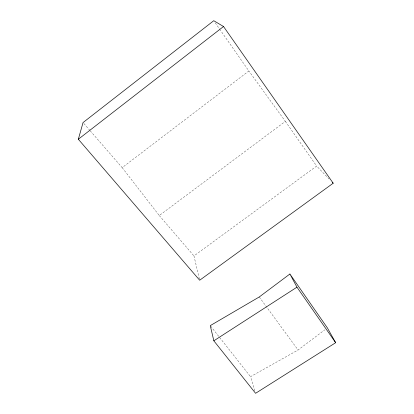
<?xml version="1.0" encoding="UTF-8"?>
<svg xmlns="http://www.w3.org/2000/svg" width="414" height="414" viewBox="0 0 414 414"><rect width="100%" height="100%" fill="white"/><g stroke="black" fill="none" stroke-linecap="round" stroke-linejoin="round"><path stroke-width="0.31" stroke-dasharray="2.07 1.55" d="M90.2 130.798L122.182 167.644L248.866 70.991L220.414 30.227M254.833 390.837L250.532 376.688L298.08 350.001L324.804 329.823M122.182 167.644L159.266 215.528L285.355 121.374L248.866 70.991M199.377 278.989L193.964 255.94L316.648 166.055L329.161 179.045M83.892 123.527L89.781 130.317M159.266 215.528L193.964 255.94M210.669 326.128L250.532 376.688M259.257 296.967L298.08 350.001M285.355 121.374L316.648 166.055M215.244 22.817L220.046 29.699"/><path stroke-width="0.62" d="M78.339 139.249L83.048 122.56L213.764 20.7L223.529 26.522L333.182 183.221L199.672 280.237L78.339 139.249L223.529 26.522M289.909 274.006L259.257 296.967L210.271 325.621L213.836 340.805L255.583 393.3L335.661 342.704L327.37 327.883L289.909 274.006L296.957 287.176L335.661 342.704M213.836 340.805L296.957 287.176M332.287 182.295L333.182 183.221"/></g></svg>
